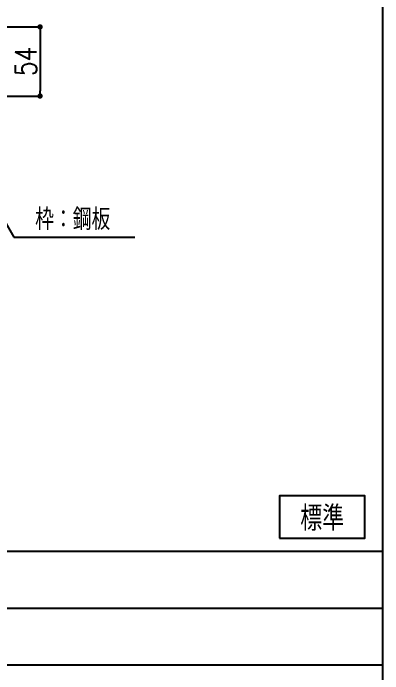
# Model space of a CAD drawing. Header units: millimetres. Extents: x 14 to 828, y 15 to 581.
# Drawn here: x 775.6 to 827.5, y 426.7 to 519.6 of the extents above; entities that cross this region are included whole.
import ezdxf
from ezdxf.enums import TextEntityAlignment as Align

# ---------------------------------------------------------------- set-up
doc = ezdxf.new("R2010")
doc.units = ezdxf.units.MM
doc.header["$LTSCALE"] = 0.2
doc.layers.get('Defpoints').update_dxf_attribs({"color": 5})
for name, color, linetype in [('1_寸法', 7, 'Continuous'), ('1_文字', 3, 'Continuous'), ('1_表', 7, 'Continuous')]:
    doc.layers.add(name, color=color, linetype=linetype)
doc.styles.add('Dim', font='simplex.shx', dxfattribs={"width": 0.8, "bigfont": 'extfont2.shx'})
doc.styles.get("Standard").update_dxf_attribs({"font": 'simplex.shx', "width": 0.8, "bigfont": 'extfont2.shx'})
doc.dimstyles.new('1-1', dxfattribs={"dimtxt": 3, "dimasz": 0.75, "dimexe": 0, "dimexo": 1, "dimgap": 0.5, "dimtad": 1, "dimdec": 0, "dimtxsty": 'Dim', "dimblk": 'DOT', "dimcen": 2.5, "dimadec": 0, "dimazin": 0, "dimtfac": 1, "dimtdec": 0, "dimtix": 1, "dimtmove": 2, "dimatfit": 3, "dimldrblk": '引出', "dimfxl": 1, "dimlwd": -1, "dimlwe": -1, "dimarcsym": 0})

# ---------------------------------------------------------------- blocks, each defined once
blk = doc.blocks.new('_Dot')
at = {"color": 0, "linetype": 'ByBlock', "lineweight": -2}
blk.add_line((-0.5, 0), (-1, 0), dxfattribs=at)
at = {"color": 0, "linetype": 'ByBlock', "const_width": 0.5}
blk.add_lwpolyline([(-0.25, 0, 1), (0.25, 0, 1)], format="xyb", close=True, dxfattribs=at)
blk = doc.blocks.new('*D15')
at = {"layer": '1_寸法', "color": 0, "transparency": 16777216}
for p, q in [((757.803, 517.714), (779.336, 517.714)), ((779.336, 516.964), (779.336, 508.729)), ((766.456, 507.979), (779.336, 507.979))]:
    blk.add_line(p, q, dxfattribs=at)
at = {"layer": 'Defpoints', "color": 0, "transparency": 16777216}
for p in [(756.803, 517.714), (765.456, 507.979), (779.336, 507.979)]:
    blk.add_point(p, dxfattribs=at)
at = {"layer": '1_寸法', "color": 0, "transparency": 16777216, "xscale": 0.75, "yscale": 0.75, "zscale": 0.75}
for p, rotation in [((779.336, 517.714), 90), ((779.336, 507.979), 270)]:
    blk.add_blockref('_Dot', p, dxfattribs=dict(at, rotation=rotation))
at = {"layer": '1_寸法', "color": 0, "transparency": 16777216, "insert": (777.336, 512.847), "char_height": 3, "attachment_point": 5, "rotation": 90, "style": 'Dim'}
blk.add_mtext('54', dxfattribs=at)
blk = doc.blocks.new('引出')
at = {"color": 0, "linetype": 'ByBlock', "lineweight": -2}
for p, q in [((-3.86, 1.04), (0, 0)), ((0, 0), (-1, 0))]:
    blk.add_line(p, q, dxfattribs=at)

msp = doc.modelspace()

# ---------------------------------------------------------------- linework, layer by layer
at = {"layer": '1_文字'}
for p, q in [((765.483, 505.747), (775.649, 488.138)), ((775.649, 488.138), (792.649, 488.138))]:
    msp.add_line(p, q, dxfattribs=at)
at = {"layer": '1_文字', "linetype": 'Continuous'}
msp.add_lwpolyline([(812.991, 445.752), (824.991, 445.752), (824.991, 451.752), (812.991, 451.752)], close=True, dxfattribs=at)
at = {"layer": '1_表', "color": 6}
for p, q in [((13.5, 443.943), (827.5, 443.943)), ((13.5, 435.943), (827.5, 435.943)), ((13.5, 427.943), (827.5, 427.943))]:
    msp.add_line(p, q, dxfattribs=at)
msp.add_lwpolyline([(13.5, 31.443), (827.5, 31.443), (827.5, 581.443), (13.5, 581.443)], close=True, dxfattribs=at)

# ---------------------------------------------------------------- texts
at = {"layer": '1_文字', "linetype": 'Continuous', "width": 0.8}
msp.add_text('枠：鋼板', height=3, dxfattribs=at).set_placement((778.649, 489.138))
at = {"layer": '1_文字', "width": 0.8}
msp.add_text('標準', height=3.5, dxfattribs=at).set_placement((818.991, 448.752), align=Align.MIDDLE)

# ---------------------------------------------------------------- dimensions: what is measured, and where the dimension line sits
at = {"layer": '1_寸法'}
dim = msp.add_linear_dim(base=(779.336, 507.979), p1=(756.803, 517.714), p2=(765.456, 507.979), angle=90, text='54', dimstyle='1-1', dxfattribs=at)
dim.commit()
dim.dimension.update_dxf_attribs({"geometry": '*D15', "text_midpoint": (777.336, 512.847)})

doc.saveas('drawing.dxf')
